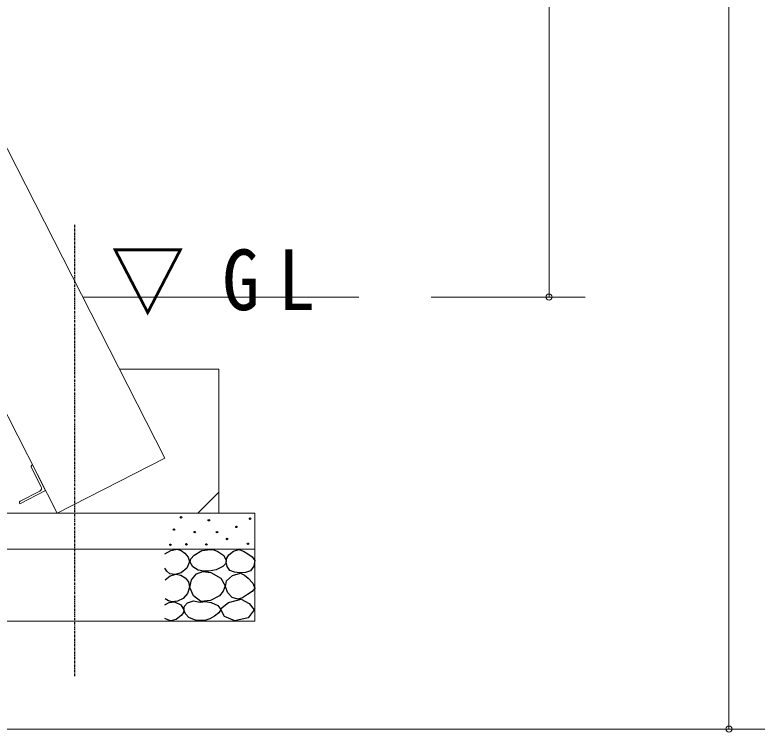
# Model space of a CAD drawing. Units: millimetres, scale not verified. Extents: x -19540 to 0, y -2040 to 13350.
# Drawn here: x -9477 to -8435, y 3045 to 4041 of the extents above; entities that cross this region are included whole.
import ezdxf

# ---------------------------------------------------------------- set-up
doc = ezdxf.new("R2010")
doc.units = ezdxf.units.MM
doc.linetypes.add('USER2', pattern=[6, 3, -1, 1, -1])
doc.layers.add('線', color=2, linetype='Continuous', lineweight=25)
doc.layers.add('補助', color=2, linetype='Continuous', lineweight=13)
doc.styles.add('ＭＳ ゴシック', font='')
doc.styles.get('ＭＳ ゴシック').set_extended_font_data('MS Gothic')

# ---------------------------------------------------------------- blocks, each defined once
blk = doc.blocks.new('dimension_origin')
at = {"color": 0, "linetype": 'Continuous', "lineweight": -2}
blk.add_circle((0, 0), 1.25, dxfattribs=at)

msp = doc.modelspace()

# ---------------------------------------------------------------- linework, layer by layer
at = {"layer": '線', "color": 7, "lineweight": 13}
for p, q in [((-10299.932, 5449.524), (-9268.79, 3425.794)), ((-10447.721, 5369.524), (-9418.479, 3349.524)), ((-9382.786, 3649.524), (-8999.176, 3649.524)), ((-9331.833, 3549.524), (-9193.713, 3549.524)), ((-9193.713, 3549.524), (-9193.713, 3349.524)), ((-9452.528, 3416.349), (-9453.42, 3415.895)), ((-9434.369, 3380.709), (-9452.528, 3416.349)), ((-9268.79, 3425.794), (-9418.479, 3349.524)), ((-9454.294, 3413.205), (-9440.447, 3386.029)), ((-9470.009, 3362.549), (-9434.369, 3380.709)), ((-9442.413, 3379.977), (-9469.589, 3366.13)), ((-9470.463, 3363.44), (-9470.009, 3362.549)), ((-9143.713, 3349.524), (-9643.713, 3349.524)), ((-9143.713, 3349.524), (-9143.713, 3199.524)), ((-9143.713, 3299.524), (-9643.713, 3299.524)), ((-9143.713, 3199.524), (-9643.713, 3199.524))]:
    msp.add_line(p, q, dxfattribs=at)
at = {"layer": '線', "color": 20, "linetype": 'USER2'}
msp.add_line((-9393.713, 3123.128), (-9393.713, 3750.066), dxfattribs=at)
at = {"layer": '線', "color": 7, "lineweight": 13}
for centre, radius, start, end in [((-9452.512, 3414.113), 2, 117, 207), ((-9444.456, 3383.986), 4.5, 297, 27), ((-9468.681, 3364.348), 2, 117, 207)]:
    msp.add_arc(centre, radius, start, end, dxfattribs=at)
at = {"layer": '補助'}
for p, q in [((-8485.439, 6629.495), (-8485.439, 3049.52)), ((-8735.297, 5449.524), (-8735.297, 3649.524)), ((-8899.176, 3649.524), (-8685.297, 3649.524)), ((-9222.835, 3349.524), (-9193.713, 3378.646)), ((-11181.113, 3049.52), (-8435.439, 3049.52))]:
    msp.add_line(p, q, dxfattribs=at)
at = {"layer": '補助', "lineweight": 25}
for points in [[(-9268.713, 3292.822), (-9260.285, 3297.678), (-9251.603, 3299.159), (-9245.983, 3297.471), (-9240.83, 3293.773), (-9236.358, 3288.464), (-9234.493, 3281.733), (-9238.161, 3272.962), (-9246.216, 3266.524), (-9254.515, 3264.145), (-9261.742, 3265.257), (-9265.792, 3268.633), (-9268.713, 3273.178)], [(-9268.396, 3256.702), (-9261.255, 3262.164), (-9253.187, 3264.623), (-9246.482, 3263.399), (-9240.513, 3259.553), (-9236.12, 3253.772), (-9234.493, 3246.563), (-9237.157, 3237.954), (-9243.365, 3231.037), (-9251.004, 3227.165), (-9258.573, 3226.284), (-9263.727, 3227.723), (-9268.396, 3230.403)], [(-9268.713, 3222.165), (-9262.695, 3225.484), (-9255.405, 3226.284), (-9246.689, 3221.951), (-9242.414, 3215.194), (-9243.027, 3211.524), (-9245.899, 3207.273), (-9253.062, 3201.802), (-9260.475, 3199.986), (-9264.771, 3201.037), (-9268.713, 3203.154)]]:
    msp.add_lwpolyline(points, dxfattribs=at)
for points in [[(-9205.585, 3299.016), (-9200.681, 3298.4), (-9195.044, 3296.314), (-9187.073, 3290.526), (-9183.421, 3283.61), (-9184.295, 3279.647), (-9188.016, 3275.23), (-9197.507, 3270.458), (-9207.477, 3269.014), (-9214.828, 3268.841), (-9222.344, 3270.365), (-9229.942, 3274.98), (-9233.696, 3281.177), (-9232.727, 3285.83), (-9228.02, 3291.178), (-9217.352, 3297.384)], [(-9166.161, 3298.926), (-9159.699, 3296.385), (-9153.487, 3292.906), (-9147.629, 3288.868), (-9143.982, 3283.4), (-9144.994, 3275.818), (-9150.002, 3269.459), (-9156.868, 3266.869), (-9164.577, 3266.607), (-9172.189, 3267.212), (-9178.519, 3269.776), (-9182.271, 3275.062), (-9183.588, 3281.499), (-9182.74, 3286.705), (-9179.786, 3291.638), (-9173.626, 3296.466)], [(-9192.881, 3234.686), (-9205.47, 3227.83), (-9218.83, 3226.848), (-9229.114, 3234.302), (-9233.966, 3246.039), (-9231.686, 3256.817), (-9224.776, 3264.959), (-9215.951, 3268.393), (-9204.775, 3267.122), (-9191.02, 3259.067), (-9185.043, 3248.201), (-9187.679, 3241.007)], [(-9163.627, 3265.973), (-9158.298, 3263.181), (-9152.854, 3259.003), (-9146.405, 3252.183), (-9143.982, 3245.378), (-9147.61, 3240.551), (-9154.121, 3236.19), (-9160.758, 3231.902), (-9167.428, 3229.853), (-9175.073, 3232.299), (-9181.37, 3238.724), (-9184.476, 3247.002), (-9182.954, 3255.518), (-9174.796, 3262.768)], [(-9162.807, 3230.041), (-9151.488, 3224.022), (-9144.677, 3215.206), (-9153.163, 3203.937), (-9171.598, 3199.823), (-9185.952, 3205.933), (-9191.377, 3216.305), (-9180.596, 3225.414)], [(-9219.911, 3225.896), (-9212.376, 3226.523), (-9204.234, 3225.086), (-9195.306, 3221.028), (-9190.989, 3215.625), (-9193.676, 3210.943), (-9199.639, 3206.435), (-9206.117, 3202.592), (-9213.424, 3200.218), (-9225.273, 3200.452), (-9235.588, 3204.543), (-9240.292, 3209.351), (-9242.345, 3215.085), (-9241.286, 3220.233), (-9237.21, 3224.815), (-9228.811, 3227.355)]]:
    msp.add_lwpolyline(points, close=True, dxfattribs=at)
for centre in [(-9246.13, 3343.615), (-9207.668, 3339.482), (-9150.319, 3341.7), (-9256.13, 3326.587), (-9227.209, 3323.073), (-9196.262, 3323.006), (-9169.33, 3330.294), (-9182.32, 3313.501), (-9260.996, 3305.503), (-9238.832, 3306.044), (-9211.154, 3305.896), (-9153.487, 3306.847)]:
    msp.add_circle(centre, 1, dxfattribs=at)

# ---------------------------------------------------------------- block references
at = {"layer": '補助', "xscale": 3.33, "yscale": 3.33, "rotation": 90}
for p in [(-8735.297, 3649.524), (-8485.439, 3049.52)]:
    msp.add_blockref('dimension_origin', p, dxfattribs=at)

# ---------------------------------------------------------------- texts
at = {"layer": '補助', "insert": (-9344.283, 3623.808), "char_height": 84.31, "attachment_point": 7, "style": 'ＭＳ ゴシック'}
msp.add_mtext('\\T1.5;\\W0.9;▽GL', dxfattribs=at)

doc.saveas('drawing.dxf')
